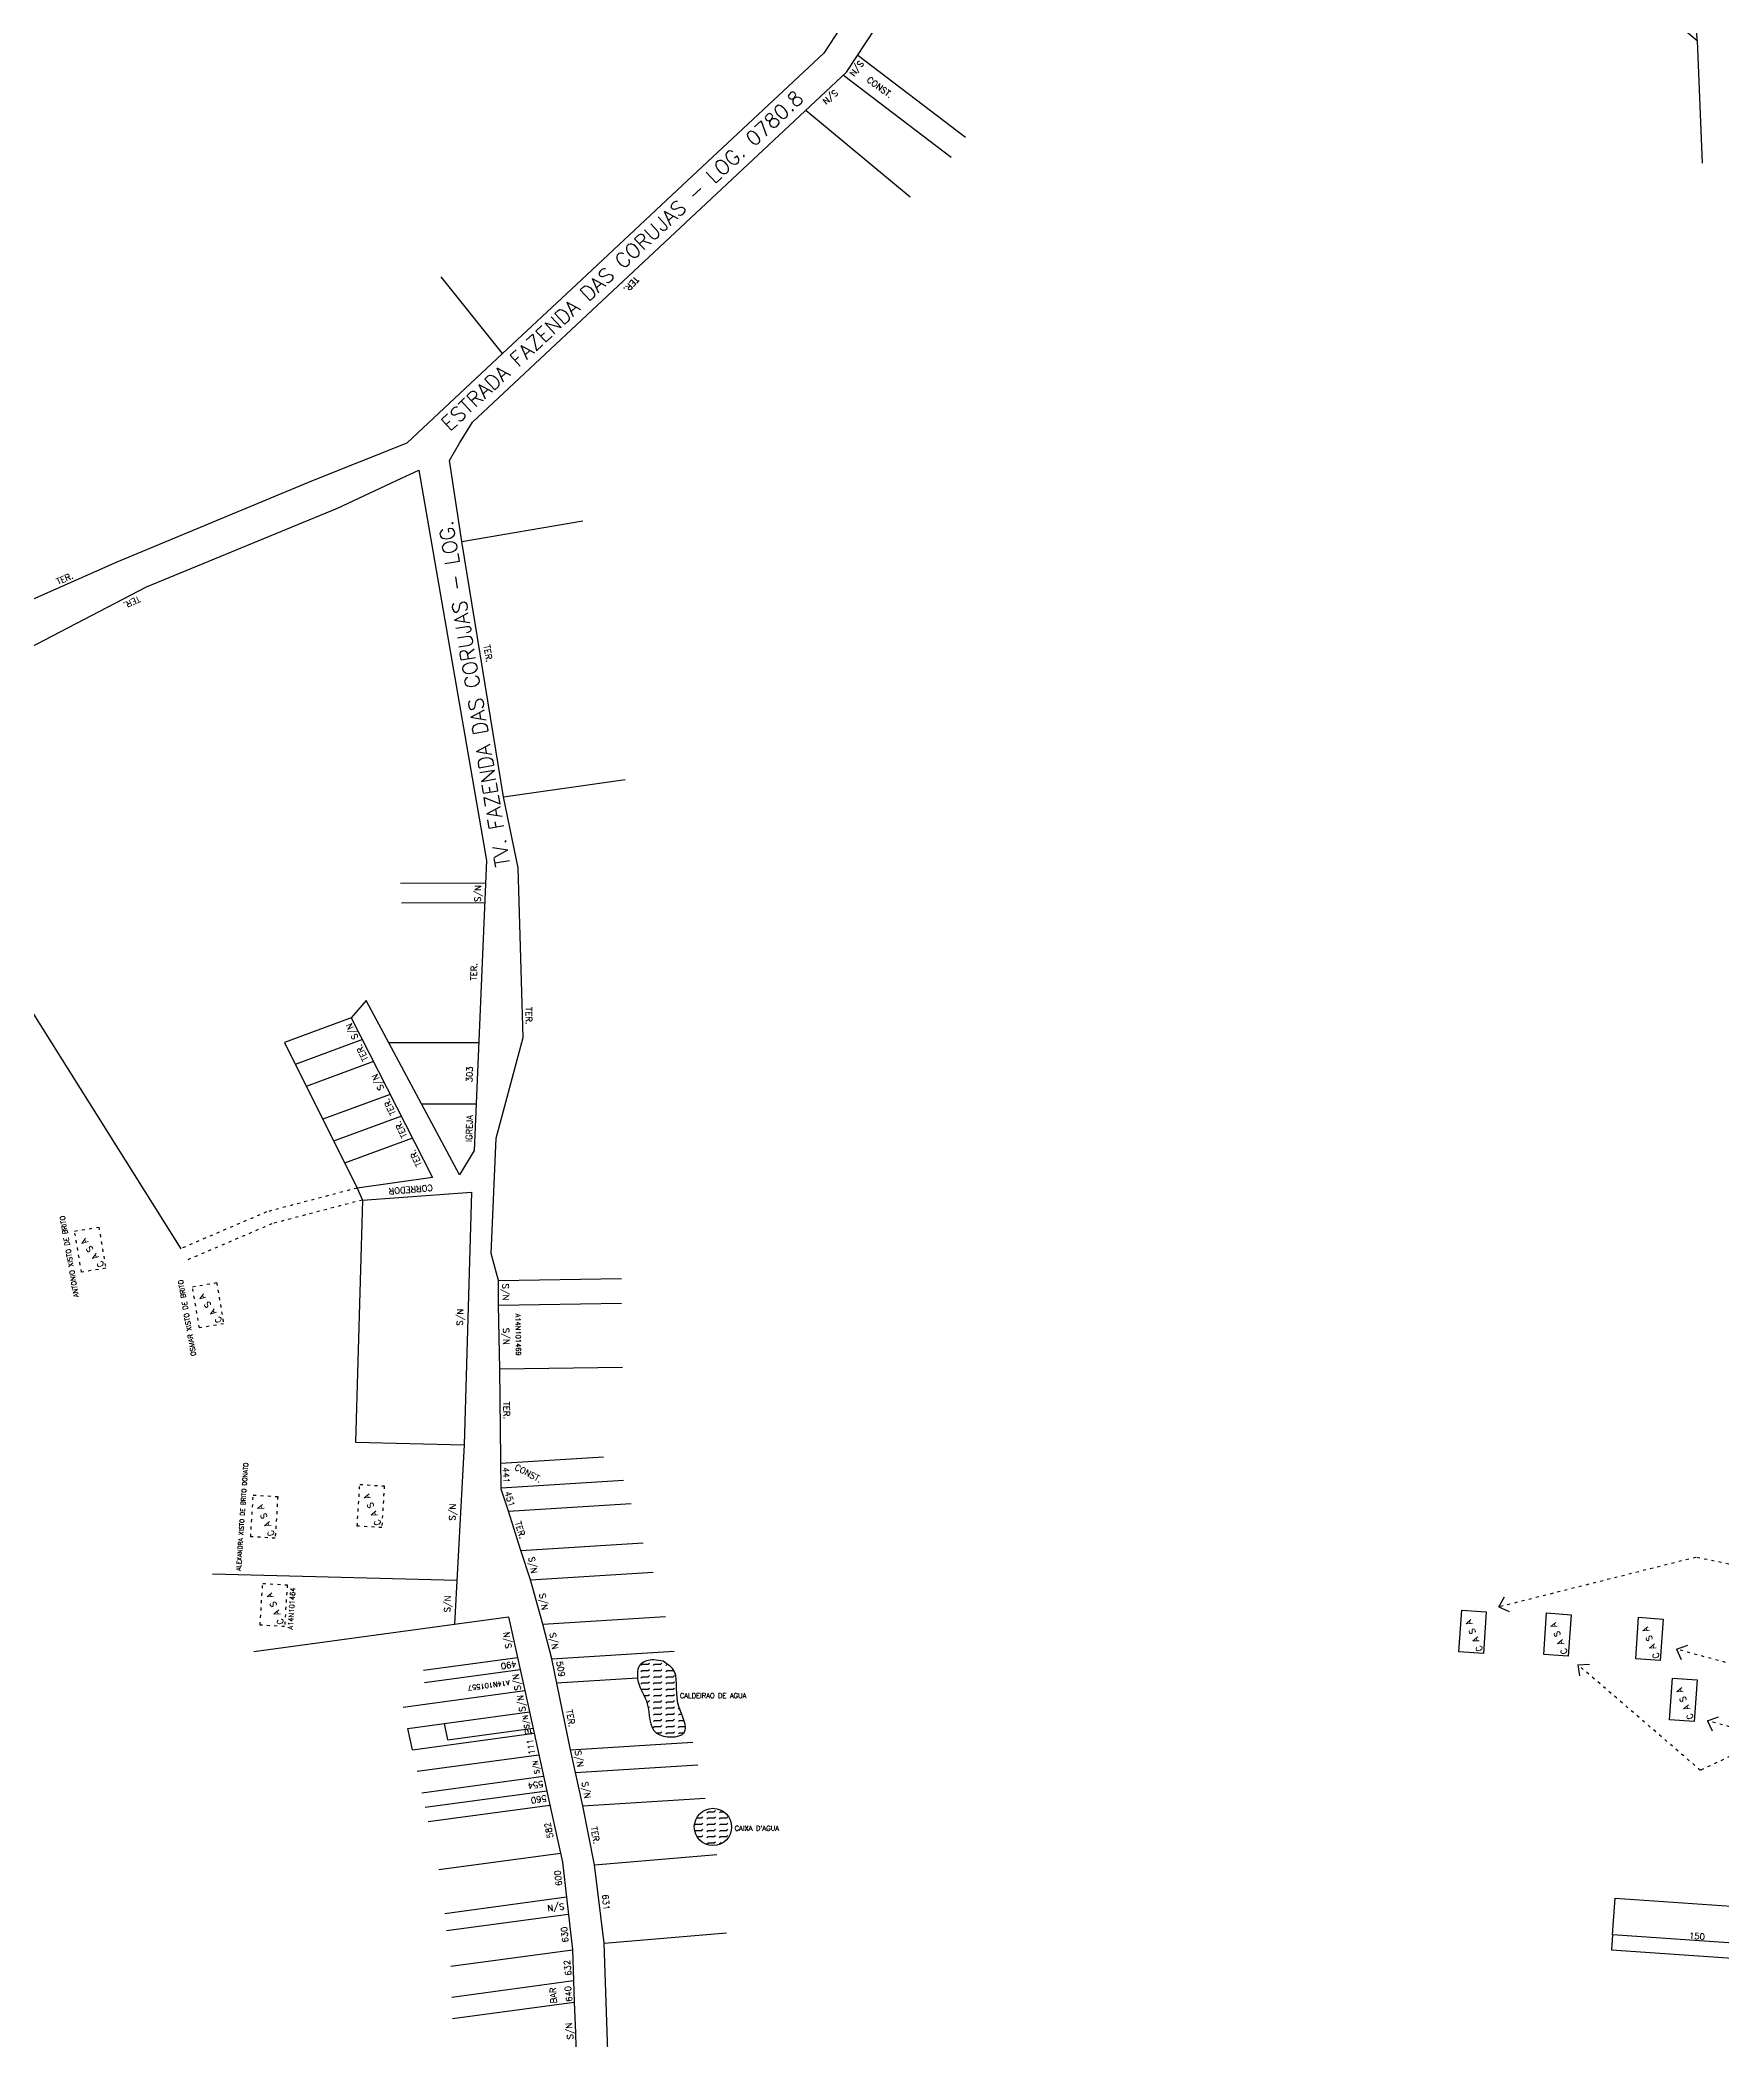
# Model space of a CAD drawing. Extents: x 714896 to 749292, y 8417558 to 8447149.
# Drawn here: x 738551 to 739237, y 8422999 to 8423813 of the extents above; entities that cross this region are included whole.
import ezdxf

# ---------------------------------------------------------------- set-up
doc = ezdxf.new("R2010")
doc.units = 0
doc.header["$MEASUREMENT"] = 0
doc.linetypes.add('ACAD_ISO03W100', pattern=[30, 12, -18])
for name, color, linetype in [('LOTE', 7, 'CONTINUOUS'), ('NUM-PORTA', 7, 'CONTINUOUS'), ('QUADRA', 6, 'CONTINUOUS'), ('REFERENCIA', 7, 'CONTINUOUS'), ('TEXTO', 7, 'CONTINUOUS'), ('TEXTODERUA', 3, 'CONTINUOUS')]:
    doc.layers.add(name, color=color, linetype=linetype)
doc.styles.add('ROMANS', font='ROMANS.SHX', dxfattribs={"height": 1.5})

msp = doc.modelspace()

# ---------------------------------------------------------------- hatches: boundary and pattern name
at = {"layer": 'REFERENCIA'}
h = msp.add_hatch(dxfattribs=at)
h.set_pattern_fill('FLEX', color=120, scale=0.4, style=0)
h.set_pattern_definition([(0, (738283.326, 8422984.0255), (0, 2.54), [2.54, -2.54]), (45, (738285.866, 8422984.0255), (2e-16, 2.540001), [0.635, -2.322104, 0.635, -3.592104])])
edge = h.paths.add_edge_path()
edge.add_spline(control_points=[(738805.09, 8423152.81), (738806.52, 8423151.89), (738812.2, 8423148.25), (738808.27, 8423136.71), (738818.66, 8423121.58), (738798.41, 8423121.31), (738800.35, 8423135.68), (738794.08, 8423143.1), (738794.58, 8423152.33), (738800.79, 8423153.74), (738803.81, 8423153.09), (738805.09, 8423152.81)], knot_values=[0, 0, 0, 0, 4.807116, 19.074409, 31.427621, 42.555321, 55.022284, 65.174117, 72.088845, 77.514771, 81.482665, 81.482665, 81.482665, 81.482665], degree=3, periodic=0)
h = msp.add_hatch(dxfattribs=at)
h.set_pattern_fill('FLEX', color=4, scale=0.4, style=0)
h.set_pattern_definition([(0, (738355.904, 8422923.982), (0, 2.54), [2.54, -2.54]), (45, (738358.4439, 8422923.982), (2e-16, 2.540001), [0.635, -2.322104, 0.635, -3.592104])])
h.paths.add_polyline_path([(738832.85, 8423085.41, 1.000003), (738817.68, 8423085.41, 1.000003)])

# ---------------------------------------------------------------- linework, layer by layer
at = {"layer": 'LOTE', "color": 7}
for p, q in [((738884.2, 8423807.09), (738928.11, 8423773.68)), ((738878.4, 8423798.96), (738922.31, 8423765.55)), ((738863.06, 8423784.62), (738905.53, 8423749.38))]:
    msp.add_line(p, q, dxfattribs=at)
at = {"layer": 'LOTE', "color": 5}
for p, q in [((739129.02, 8423156.69), (739130.19, 8423173.65)), ((739130.19, 8423173.65), (739140.17, 8423172.96)), ((739140.17, 8423172.96), (739139, 8423156)), ((739139, 8423156), (739129.02, 8423156.69))]:
    msp.add_line(p, q, dxfattribs=at)
at = {"layer": 'LOTE', "color": 4}
for p, q in [((739163.56, 8423155.59), (739164.73, 8423172.55)), ((739164.73, 8423172.55), (739174.71, 8423171.86)), ((739174.71, 8423171.86), (739173.54, 8423154.9)), ((739173.54, 8423154.9), (739163.56, 8423155.59))]:
    msp.add_line(p, q, dxfattribs=at)
at = {"layer": 'LOTE', "color": 0}
for p, q in [((739201.04, 8423153.83), (739202.21, 8423170.79)), ((739202.21, 8423170.79), (739212.19, 8423170.1)), ((739212.19, 8423170.1), (739211.01, 8423153.14)), ((739211.01, 8423153.14), (739201.04, 8423153.83))]:
    msp.add_line(p, q, dxfattribs=at)
at = {"layer": 'LOTE', "color": 6}
for p, q in [((739214.84, 8423129.01), (739216.01, 8423145.97)), ((739216.01, 8423145.97), (739225.99, 8423145.28)), ((739225.99, 8423145.28), (739224.82, 8423128.32)), ((739224.82, 8423128.32), (739214.84, 8423129.01))]:
    msp.add_line(p, q, dxfattribs=at)
at = {"layer": 'LOTE', "color": 7}
for points in [[(739226, 8423813), (739228.08, 8423763.04)], [(738739.63, 8423685.56), (738714.64, 8423716.79)], [(738723, 8423609), (738772.29, 8423617.41)], [(738477.42, 8423529.5), (738608.51, 8423320.93)], [(738740, 8423505), (738789.51, 8423512)], [(738697.99, 8423469.83), (738732.62, 8423469.91)], [(738698.46, 8423461.84), (738732.28, 8423461.92)], [(738678, 8423415), (738650.73, 8423404.94)], [(738650.73, 8423404.94), (738680.32, 8423345.62)], [(738682.53, 8423406.08), (738655.19, 8423395.99)], [(738693.16, 8423404.89), (738729.86, 8423404.97)], [(738687.05, 8423397.17), (738659.65, 8423387.05)], [(738693.84, 8423383.79), (738666.35, 8423373.64)], [(738706.51, 8423379.94), (738728.8, 8423379.99)], [(738698.37, 8423374.87), (738670.81, 8423364.7)], [(738702.9, 8423365.96), (738675.27, 8423355.76)], [(738682.49, 8423340.77), (738679.71, 8423242.13)], [(738738, 8423308), (738787.99, 8423308.75)], [(738738, 8423298), (738787.99, 8423298.75)], [(738738.42, 8423271.98), (738788.42, 8423272.72)], [(738679.71, 8423242.13), (738724, 8423241)], [(738738.88, 8423233.53), (738780.63, 8423236.14)], [(738738.99, 8423223.53), (738788.9, 8423226.65)], [(738742, 8423214), (738791.9, 8423217.12)], [(738747, 8423198), (738796.9, 8423201.12)], [(738621.54, 8423188.51), (738720.98, 8423185.97)], [(738751, 8423186), (738800.9, 8423189.12)], [(738756, 8423168), (738805.9, 8423171.12)], [(738638.26, 8423156.88), (738720, 8423168)], [(738707.34, 8423149.26), (738745.64, 8423154.47)], [(738759.61, 8423153.93), (738809.51, 8423157.05)], [(738707.78, 8423144.29), (738746.71, 8423149.58)], [(738761.62, 8423144.14), (738794.53, 8423146.2)], [(738699.07, 8423134.19), (738748.62, 8423140.93)], [(738700.98, 8423125.54), (738750.52, 8423132.28)], [(738717.36, 8423120.87), (738715.89, 8423127.57)], [(738702.88, 8423116.88), (738700.98, 8423125.54)], [(738702.88, 8423116.88), (738752.42, 8423123.62)], [(738717.36, 8423120.87), (738751.99, 8423125.58)], [(738767.22, 8423116.88), (738817.12, 8423120)], [(738704.81, 8423108.09), (738754.36, 8423114.83)], [(738706.75, 8423099.3), (738756.29, 8423106.04)], [(738769.25, 8423107.63), (738819.15, 8423110.75)], [(738708.04, 8423093.44), (738757.58, 8423100.18)], [(738772.26, 8423093.96), (738822.16, 8423097.08)], [(738709.32, 8423087.58), (738758.87, 8423094.32)], [(738713.62, 8423068.05), (738763.17, 8423074.79)], [(738777, 8423070), (738826.82, 8423074.21)], [(738716.03, 8423050.15), (738765.57, 8423056.89)], [(739191.62, 8423041.41), (739192.64, 8423056.38)], [(739192.64, 8423056.38), (739342.29, 8423046.05)], [(738716.8, 8423043.19), (738766.34, 8423049.93)], [(738781, 8423038), (738830.81, 8423042.33)], [(738718.54, 8423028.64), (738768.08, 8423035.38)], [(738718.97, 8423016.08), (738768.51, 8423022.82)], [(738719.26, 8423007.32), (738768.81, 8423014.06)]]:
    msp.add_lwpolyline(points, dxfattribs=at)
at = {"layer": 'LOTE', "color": 7, "linetype": 'ACAD_ISO03W100', "ltscale": 0.1}
for points in [[(738680.32, 8423345.62), (738643.51, 8423335.93), (738608.51, 8423320.93)], [(738682.49, 8423340.77), (738645.63, 8423331.07), (738610.63, 8423316.07)]]:
    msp.add_lwpolyline(points, dxfattribs=at)
for points in [[(738575.16, 8423329.76), (738578, 8423313), (738568.14, 8423311.33), (738565.3, 8423328.09)], [(738623.16, 8423307.1), (738626.01, 8423290.34), (738616.15, 8423288.67), (738613.3, 8423305.43)], [(738648.05, 8423219.97), (738647, 8423203), (738637.02, 8423203.62), (738638.07, 8423220.58)], [(738691.43, 8423224.3), (738690.38, 8423207.34), (738680.4, 8423207.95), (738681.45, 8423224.92)], [(738651.89, 8423183.98), (738650.84, 8423167.02), (738640.86, 8423167.63), (738641.91, 8423184.6)]]:
    msp.add_lwpolyline(points, close=True, dxfattribs=at)
at = {"layer": 'LOTE', "color": 5, "linetype": 'ACAD_ISO03W100', "ltscale": 0.1}
msp.add_lwpolyline([(739347.61, 8423170.16), (739225.53, 8423195.22), (739145.31, 8423175.01)], dxfattribs=at)
at = {"layer": 'LOTE', "color": 5}
for points in [[(739145.31, 8423175.01), (739147.63, 8423179.19)], [(739145.31, 8423175.01), (739149.47, 8423173.1)]]:
    msp.add_lwpolyline(points, dxfattribs=at)
at = {"layer": 'LOTE', "linetype": 'ACAD_ISO03W100', "ltscale": 0.1}
msp.add_lwpolyline([(739353.74, 8423174.65), (739358.71, 8423174.38), (739356.16, 8423133.96), (739286.82, 8423138.24), (739249.2, 8423149.31), (739217.7, 8423157.76)], dxfattribs=at)
at = {"layer": 'LOTE'}
for points in [[(739217.7, 8423157.76), (739222.21, 8423159.39)], [(739217.7, 8423157.76), (739219.58, 8423153.6)]]:
    msp.add_lwpolyline(points, dxfattribs=at)
at = {"layer": 'LOTE', "color": 4}
for points in [[(739177.47, 8423151.47), (739182.25, 8423151.74)], [(739177.47, 8423151.47), (739178.08, 8423146.94)]]:
    msp.add_lwpolyline(points, dxfattribs=at)
at = {"layer": 'LOTE', "color": 4, "linetype": 'ACAD_ISO03W100', "ltscale": 0.1}
msp.add_lwpolyline([(739351.66, 8423145.45), (739358.87, 8423145.01), (739357.45, 8423126.69), (739315.73, 8423128.89), (739274.79, 8423130.85), (739227.4, 8423108.46), (739177.47, 8423151.47)], dxfattribs=at)
at = {"layer": 'LOTE', "color": 6, "linetype": 'ACAD_ISO03W100', "ltscale": 0.1}
msp.add_lwpolyline([(739352.11, 8423150.08), (739358.34, 8423149.55), (739356.59, 8423127.86), (739274.46, 8423131.67), (739253.76, 8423122.29), (739230.22, 8423128.67)], dxfattribs=at)
at = {"layer": 'LOTE', "color": 6}
for points in [[(739230.22, 8423128.67), (739234.72, 8423130.29)], [(739230.22, 8423128.67), (739232.1, 8423124.5)]]:
    msp.add_lwpolyline(points, dxfattribs=at)
at = {"layer": 'QUADRA', "color": 6, "linetype": 'CONTINUOUS'}
for points in [[(739114.71, 8423905.74), (739226, 8423813), (739225.36, 8423828.24)], [(738784, 8422950), (738781, 8423038), (738777, 8423070), (738772.26, 8423093.96), (738767.22, 8423116.88), (738759.61, 8423153.93), (738756, 8423168), (738751, 8423186), (738747, 8423198), (738742, 8423214), (738739, 8423223), (738738.42, 8423271.98), (738738, 8423298), (738738, 8423308), (738735, 8423319), (738737, 8423366), (738748, 8423407), (738746, 8423476), (738740, 8423505), (738723, 8423609), (738718, 8423642), (738722, 8423649), (738727.37, 8423657.65), (738879.62, 8423800.11), (738899.28, 8423830.11)], [(739341.26, 8423031.08), (739191.62, 8423041.41), (739191.2, 8423035.36), (739340.85, 8423025.1)]]:
    msp.add_lwpolyline(points, dxfattribs=at)
at = {"layer": 'QUADRA'}
msp.add_lwpolyline([(738888.92, 8423836.33), (738870.38, 8423807.89), (738810.74, 8423752.09), (738771.75, 8423715.61), (738739.63, 8423685.56), (738700.59, 8423649.03), (738661.72, 8423633.5), (738582.53, 8423600.55), (738483.06, 8423556.63)], dxfattribs=at)
at = {"layer": 'QUADRA', "linetype": 'CONTINUOUS'}
msp.add_lwpolyline([(738406.76, 8423492.67), (738594.53, 8423590.55), (738672.42, 8423622.51), (738698.42, 8423634.74), (738705.45, 8423638.05), (738733, 8423479), (738728, 8423361), (738722, 8423351), (738684, 8423422), (738678, 8423415), (738711, 8423350), (738680.32, 8423345.62), (738682.49, 8423340.77), (738727, 8423344), (738724, 8423241), (738720, 8423168), (738742, 8423171), (738746.71, 8423149.58), (738748.62, 8423140.93), (738750.52, 8423132.28), (738752.42, 8423123.62), (738759, 8423093.73), (738764, 8423071), (738765.7, 8423055.58), (738768.08, 8423035.38), (738768.51, 8423022.82), (738768.81, 8423014.06), (738769.23, 8423001.59), (738769.61, 8422990.48)], dxfattribs=at)
at = {"layer": 'REFERENCIA'}
msp.add_circle((738825.26, 8423085.41), 7.58, dxfattribs=at)
at = {"layer": 'REFERENCIA', "color": 0}
msp.add_spline([(738805, 8423152.87), (738808.78, 8423149.9), (738811.01, 8423135.81), (738813.47, 8423123.7), (738802.34, 8423123.66), (738798.54, 8423135.53), (738794.72, 8423144.94), (738795.92, 8423151.75), (738801.08, 8423153.44), (738805, 8423152.87)], degree=3, dxfattribs=at)

# ---------------------------------------------------------------- texts
at = {"layer": 'NUM-PORTA', "color": 7, "style": 'ROMANS'}
for s, rotation, p in [('S/N', 232.89785, (738884.93, 8423805.16)), ('S/N', 221.40089, (738874.85, 8423793.21)), ('150', 356.0508, (739222.68, 8423039.92))]:
    msp.add_text(s, height=2.5, rotation=rotation, dxfattribs=at).set_placement(p)
at = {"layer": 'NUM-PORTA', "style": 'ROMANS'}
for s, height, rotation, p in [('S/N', 2.5, 88.17817, (738730.65, 8423462.15)), ('S/N', 2.5, 115.25642, (738680.89, 8423406.88)), ('S/N', 2.5, 115.25642, (738691.4, 8423386.19)), ('303', 2.5, 88.17817, (738727.25, 8423388.68)), ('S/N', 2.5, 270.90732, (738739.56, 8423306.71)), ('S/N', 2.5, 88.17817, (738723.39, 8423289.59)), ('S/N', 2.5, 270.90732, (738739.79, 8423288.67)), ('441', 2.5, 272.2875, (738739.7, 8423231.86)), ('451', 2.5, 286.96791, (738740.39, 8423221.71)), ('S/N', 2.5, 88.17817, (738720.33, 8423210.17)), ('S/N', 2.5, 279.9833, (738750.13, 8423195.2)), ('S/N', 2.5, 88.17817, (738718.28, 8423172.76)), ('S/N', 2.5, 279.9833, (738754.48, 8423180.3)), ('S/N', 2.5, 98.86522, (738743.35, 8423158.29)), ('S/N', 2.5, 279.9833, (738758.71, 8423164.34)), ('490', 2.5, 188.86522, (738745.07, 8423153.02)), ('509', 2.5, 279.9833, (738761.49, 8423152.7)), ('S/N', 2.5, 98.86522, (738747.11, 8423141.18)), ('S/N', 2.5, 98.86522, (738749.01, 8423132.52)), ('S/N', 2, 98.86522, (738750.53, 8423125.65)), ('10', 2, 187.19317, (738751.8, 8423125.49)), ('111', 2.5, 98.86522, (738752.85, 8423115.08)), ('S/N', 2, 98.86522, (738754.65, 8423107.18)), ('S/N', 2.5, 279.9833, (738769.01, 8423116.34)), ('554', 2.5, 188.84286, (738756.02, 8423104.24)), ('S/N', 2.5, 279.9833, (738771.82, 8423103.58)), ('560', 2.5, 188.84286, (738757.31, 8423098.38)), ('582', 2.5, 102.49742, (738760.35, 8423081.18)), ('600', 2.5, 96.32743, (738763.84, 8423061.5)), ('S/N', 2.5, 186.32743, (738764.6, 8423054.29)), ('631', 2.5, 275.30309, (738780.15, 8423057.83)), ('630', 2.5, 96.32743, (738766.48, 8423038.5)), ('632', 2.5, 96.32743, (738767.69, 8423024.93)), ('640', 2.5, 96.32743, (738768.05, 8423014.33)), ('S/N', 2.5, 96.32743, (738768.47, 8422998.99))]:
    msp.add_text(s, height=height, rotation=rotation, dxfattribs=at).set_placement(p)
at = {"layer": 'TEXTO', "style": 'ROMANS'}
for s, height, rotation, p in [('CONST.', 2.5, 323.52257, (738887.65, 8423796.54)), ('TER.', 2.5, 226.3443, (738793.53, 8423717.09)), ('TER.', 2.5, 22.59149, (738558.49, 8423591.35)), ('TER.', 2.5, 204.39212, (738591.36, 8423586.87)), ('TER.', 2.5, 279.00179, (738731.89, 8423566.69)), ('TER.', 2.5, 88.17817, (738729.01, 8423430.16)), ('TER.', 2.5, 270.90732, (738749.01, 8423419.32)), ('TER.', 2.5, 115.25642, (738685.02, 8423398.03)), ('TER.', 2.5, 115.25642, (738696.21, 8423375.99)), ('TER.', 2.5, 115.25642, (738700.88, 8423366.8)), ('IGREJA', 2.5, 88.17817, (738727.12, 8423364.32)), ('TER.', 2.5, 115.25642, (738706.81, 8423355.12)), ('CORREDOR', 2.5, 184.62899, (738711.08, 8423347.01)), ('C A S A', 2.5, 125.26475, (738577.49, 8423314.41)), ('C A S A', 2.5, 125.26475, (738625.5, 8423291.75)), ('A14N101469', 2, 270.90732, (738744.84, 8423294.47)), ('TER.', 2.5, 270.90732, (738739.94, 8423258.6)), ('ALEXANDRA XISTO DE BRITO DONATO', 1.8, 86.02221, (738632.94, 8423189.6)), ('CONST.', 2.5, 331.96484, (738744.21, 8423231.15)), ('C A S A', 2.5, 112.10686, (738690.21, 8423208.82)), ('C A S A', 2.5, 112.10686, (738646.83, 8423204.49)), ('TER.', 2.5, 286.96791, (738744.59, 8423209.4)), ('C A S A', 2.5, 112.10686, (738650.67, 8423168.5)), ('A14N101464', 2, 86.41221, (738654.16, 8423165.74)), ('C A S A', 2.5, 111.69476, (739138.84, 8423157.49)), ('C A S A', 2.5, 111.69476, (739173.38, 8423156.39)), ('C A S A', 2.5, 111.69476, (739210.85, 8423154.63)), ('A14N101557', 2, 187.46426, (738742.35, 8423145.17)), ('C A S A', 2.5, 111.69476, (739224.65, 8423129.81)), ('TER.', 2.5, 279.9833, (738765.51, 8423132.95)), ('TER.', 2.5, 279.9833, (738775.53, 8423085.29)), ('BAR', 2.5, 93.53086, (738761.67, 8423013.64))]:
    msp.add_text(s, height=height, rotation=rotation, dxfattribs=at).set_placement(p)
at = {"layer": 'TEXTO', "color": 3, "style": 'ROMANS'}
msp.add_text('ANTONIO XISTO DE BRITO', height=2, rotation=99.84306, dxfattribs=at).set_placement((738567.02, 8423301.37))
at = {"layer": 'TEXTO', "color": 2, "style": 'ROMANS'}
msp.add_text('OSMAR XISTO DE BRITO', height=2, rotation=99.84306, dxfattribs=at).set_placement((738614.8, 8423277.4))
at = {"layer": 'TEXTO', "style": 'ROMANS'}
for s, p in [('CALDEIRAO DE AGUA', (738811.81, 8423137.89)), ("CAIXA D'AGUA", (738834.1, 8423083.88))]:
    msp.add_text(s, height=2, dxfattribs=at).set_placement(p)
at = {"layer": 'TEXTODERUA', "style": 'ROMANS'}
for s, rotation, p in [('ESTRADA FAZENDA DAS CORUJAS - LOG. 0780.8', 43.08701, (738718.04, 8423653.58)), ('TV. FAZENDA DAS CORUJAS - LOG.', 99.48117, (738742.77, 8423477.02))]:
    msp.add_text(s, height=6, rotation=rotation, dxfattribs=at).set_placement(p)

doc.saveas('drawing.dxf')
